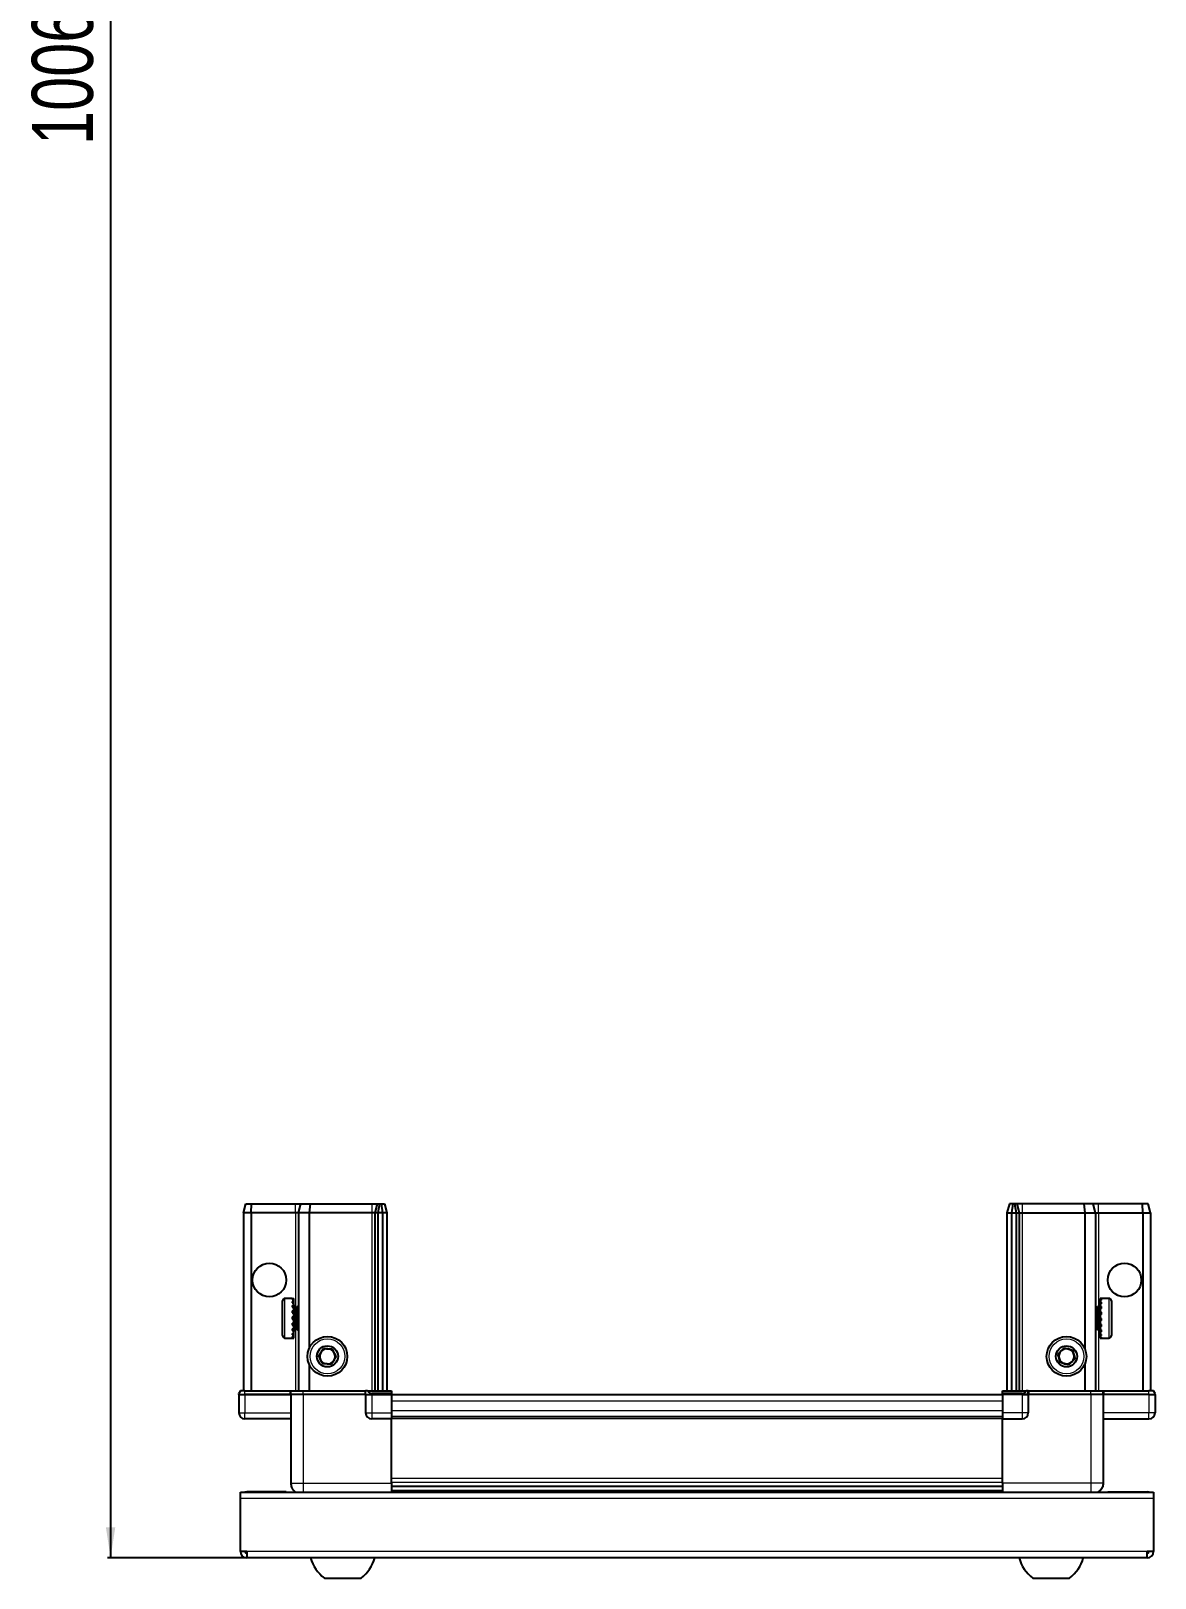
# Model space of a CAD drawing. Header units: millimetres. Extents: x 1014 to 3053, y -858 to 1230.
# Drawn here: x 1070 to 1438, y -858 to -352 of the extents above; entities that cross this region are included whole.
import ezdxf

# ---------------------------------------------------------------- set-up
doc = ezdxf.new("R2010")
doc.units = ezdxf.units.MM
doc.layers.add('FORMAT', color=7, linetype='Continuous')
doc.styles.add('SLDTEXTSTYLE0', font='TXT', dxfattribs={"width": 0.75})
doc.dimstyles.new('SLDDIMSTYLE0', dxfattribs={"dimtxt": 20, "dimasz": 10, "dimexe": 0, "dimexo": 0.0625, "dimgap": 5, "dimtad": 2, "dimdec": 1, "dimrnd": 1e-09, "dimzin": 12, "dimdsep": 46, "dimtxsty": 'SLDTEXTSTYLE0', "dimsah": 1, "dimcen": 0.09, "dimadec": 0, "dimazin": 3, "dimtfac": 1, "dimtofl": 0, "dimtmove": 0, "dimatfit": 3, "dimfxl": 0, "dimfrac": 2, "dimtolj": 1, "dimtzin": 12, "dimarcsym": 0})

# ---------------------------------------------------------------- blocks, each defined once
blk = doc.blocks.new('_D_8')
at = {"layer": 'FORMAT'}
for p, q in [((1140.25, 154.84), (1095.15, 154.84)), ((1096.15, 154.84), (1096.15, -851.86)), ((1140.75, -851.86), (1095.15, -851.86))]:
    blk.add_line(p, q, dxfattribs=at)
for points in [[(1096.15, 154.84), (1094.62, 144.84), (1097.69, 144.84)], [(1096.15, -851.86), (1097.69, -841.86), (1094.62, -841.86)]]:
    blk.add_solid(points, dxfattribs=at)
at = {"layer": 'FORMAT', "insert": (1070.37, -389.15), "char_height": 20, "attachment_point": 1, "rotation": 90, "style": 'SLDTEXTSTYLE0'}
blk.add_mtext('1006,7', dxfattribs=at)

msp = doc.modelspace()

# ---------------------------------------------------------------- linework, layer by layer
at = {"color": 7, "linetype": 'Continuous', "lineweight": 25}
for p, q in [((1139.66, -738.86), (1140.46, -735.86)), ((1142.16, -738.86), (1139.66, -738.86)), ((1139.66, -738.86), (1139.66, -797.16)), ((1140.46, -735.86), (1142.31, -735.86)), ((1142.16, -738.86), (1142.31, -735.86)), ((1156.66, -738.86), (1142.16, -738.86)), ((1142.16, -738.86), (1142.16, -797.16)), ((1142.31, -735.86), (1156.66, -735.86)), ((1156.66, -735.86), (1158.46, -735.86)), ((1157.66, -738.86), (1156.66, -738.86)), ((1157.66, -738.86), (1158.46, -735.86)), ((1161.16, -738.86), (1157.66, -738.86)), ((1157.66, -738.86), (1157.66, -797.16)), ((1158.46, -735.86), (1161.49, -735.86)), ((1161.49, -735.86), (1161.16, -738.86)), ((1181.66, -738.86), (1161.16, -738.86)), ((1161.16, -738.86), (1161.16, -783.36)), ((1161.49, -735.86), (1181.66, -735.86)), ((1181.66, -735.86), (1183.46, -735.86)), ((1182.66, -738.86), (1181.66, -738.86)), ((1183.46, -735.86), (1182.66, -738.86)), ((1182.66, -738.86), (1182.66, -797.16)), ((1183.66, -738.86), (1182.66, -738.86)), ((1183.46, -735.86), (1184.2, -735.86)), ((1184.2, -735.86), (1183.66, -738.86)), ((1185.16, -738.86), (1183.66, -738.86)), ((1183.66, -738.86), (1183.66, -797.16)), ((1184.2, -735.86), (1184.7, -735.86)), ((1184.7, -735.86), (1185.16, -738.86)), ((1184.7, -735.86), (1185.85, -735.86)), ((1185.16, -738.86), (1185.16, -797.16)), ((1186.66, -738.86), (1185.16, -738.86)), ((1185.85, -735.86), (1186.66, -738.86)), ((1186.66, -738.86), (1186.66, -797.16)), ((1390.46, -735.86), (1389.66, -738.86)), ((1389.66, -738.86), (1391.16, -738.86)), ((1389.66, -738.86), (1389.66, -797.16)), ((1391.61, -735.86), (1390.46, -735.86)), ((1391.61, -735.86), (1391.16, -738.86)), ((1391.16, -738.86), (1392.66, -738.86)), ((1391.16, -738.86), (1391.16, -797.16)), ((1392.11, -735.86), (1391.61, -735.86)), ((1392.11, -735.86), (1392.66, -738.86)), ((1392.85, -735.86), (1392.11, -735.86)), ((1392.66, -738.86), (1393.66, -738.86)), ((1392.66, -738.86), (1392.66, -797.16)), ((1392.85, -735.86), (1393.66, -738.86)), ((1394.66, -735.86), (1392.85, -735.86)), ((1393.66, -738.86), (1393.66, -797.16)), ((1393.66, -738.86), (1394.66, -738.86)), ((1414.82, -735.86), (1394.66, -735.86)), ((1394.66, -738.86), (1415.16, -738.86)), ((1414.82, -735.86), (1415.16, -738.86)), ((1417.85, -735.86), (1414.82, -735.86)), ((1415.16, -738.86), (1415.16, -783.36)), ((1415.16, -738.86), (1418.66, -738.86)), ((1418.66, -738.86), (1417.85, -735.86)), ((1419.66, -735.86), (1417.85, -735.86)), ((1418.66, -738.86), (1418.66, -797.16)), ((1418.66, -738.86), (1419.66, -738.86)), ((1434, -735.86), (1419.66, -735.86)), ((1419.66, -738.86), (1434.16, -738.86)), ((1434.16, -738.86), (1434, -735.86)), ((1435.85, -735.86), (1434, -735.86)), ((1434.16, -738.86), (1434.16, -797.16)), ((1434.16, -738.86), (1436.66, -738.86)), ((1436.66, -738.86), (1435.85, -735.86)), ((1436.66, -738.86), (1436.66, -797.16)), ((1152.46, -779.06), (1152.46, -767.66)), ((1155.66, -766.86), (1153.26, -766.86)), ((1155.66, -766.86), (1155.66, -766.87)), ((1155.66, -766.87), (1156.16, -766.87)), ((1155.66, -767.06), (1156.16, -767.06)), ((1155.66, -767.06), (1155.66, -767.28)), ((1155.66, -767.28), (1156.16, -767.28)), ((1155.66, -767.85), (1156.16, -767.85)), ((1155.66, -767.85), (1155.66, -768.28)), ((1155.66, -768.28), (1156.16, -768.28)), ((1155.66, -769.19), (1156.16, -769.19)), ((1155.66, -769.19), (1155.66, -769.78)), ((1155.66, -769.78), (1156.16, -769.78)), ((1156.16, -767.06), (1156.16, -766.87)), ((1156.16, -767.28), (1156.16, -767.06)), ((1156.16, -767.85), (1156.16, -767.28)), ((1156.16, -768.28), (1156.16, -767.85)), ((1156.16, -769.19), (1156.16, -768.28)), ((1156.26, -768.96), (1156.16, -768.96)), ((1156.16, -769.78), (1156.16, -769.19)), ((1156.16, -770.93), (1156.16, -769.78)), ((1156.26, -777.76), (1156.26, -768.96)), ((1157.14, -770.05), (1156.66, -769.36)), ((1156.66, -777.36), (1156.66, -769.36)), ((1157.62, -769.36), (1157.14, -770.05)), ((1157.14, -776.67), (1157.14, -770.05)), ((1157.66, -769.36), (1157.62, -769.36)), ((1157.62, -777.36), (1157.62, -769.36)), ((1418.69, -769.36), (1418.66, -769.36)), ((1419.17, -770.05), (1418.69, -769.36)), ((1418.69, -769.36), (1418.69, -777.36)), ((1419.66, -769.36), (1419.17, -770.05)), ((1419.17, -770.05), (1419.17, -776.67)), ((1419.66, -769.36), (1419.66, -777.36)), ((1420.16, -768.96), (1420.06, -768.96)), ((1420.06, -768.96), (1420.06, -777.76)), ((1423.06, -766.86), (1420.16, -766.86)), ((1420.66, -766.86), (1420.16, -766.86)), ((1420.16, -766.86), (1420.16, -766.91)), ((1420.16, -766.91), (1420.16, -767.2)), ((1420.66, -766.91), (1420.16, -766.91)), ((1420.66, -767.2), (1420.16, -767.2)), ((1420.16, -767.2), (1420.16, -767.47)), ((1420.66, -767.47), (1420.16, -767.47)), ((1420.16, -767.47), (1420.16, -768.13)), ((1420.66, -768.13), (1420.16, -768.13)), ((1420.16, -768.13), (1420.16, -768.61)), ((1420.16, -768.61), (1420.16, -769.58)), ((1420.66, -768.61), (1420.16, -768.61)), ((1420.66, -769.58), (1420.16, -769.58)), ((1420.16, -769.58), (1420.16, -770.21)), ((1420.66, -766.91), (1420.66, -766.86)), ((1420.66, -767.47), (1420.66, -767.2)), ((1420.66, -768.61), (1420.66, -768.13)), ((1420.66, -770.21), (1420.66, -769.58)), ((1423.86, -767.66), (1423.86, -779.06)), ((1155.66, -770.93), (1156.16, -770.93)), ((1155.66, -770.93), (1155.66, -771.63)), ((1155.66, -771.63), (1156.16, -771.63)), ((1155.66, -772.91), (1156.16, -772.91)), ((1155.66, -772.91), (1155.66, -773.65)), ((1155.66, -773.06), (1156.16, -773.06)), ((1155.66, -773.56), (1156.16, -773.56)), ((1155.66, -773.65), (1156.16, -773.65)), ((1155.66, -774.94), (1156.16, -774.94)), ((1155.66, -774.94), (1155.66, -775.64)), ((1156.16, -771.63), (1156.16, -770.93)), ((1156.16, -772.91), (1156.16, -771.63)), ((1156.16, -773.06), (1156.16, -772.91)), ((1156.16, -773.65), (1156.16, -773.56)), ((1156.16, -774.94), (1156.16, -773.65)), ((1156.16, -775.64), (1156.16, -774.94)), ((1420.16, -770.21), (1420.16, -771.4)), ((1420.66, -770.21), (1420.16, -770.21)), ((1420.66, -771.4), (1420.16, -771.4)), ((1420.16, -771.4), (1420.16, -772.04)), ((1420.66, -772.04), (1420.16, -772.04)), ((1420.16, -772.12), (1420.16, -773.41)), ((1420.66, -772.12), (1420.16, -772.12)), ((1420.66, -773.41), (1420.16, -773.41)), ((1420.66, -773.9), (1420.16, -773.9)), ((1420.16, -773.9), (1420.16, -774.15)), ((1420.16, -774.15), (1420.16, -775.42)), ((1420.66, -774.15), (1420.16, -774.15)), ((1420.66, -772.12), (1420.66, -771.4)), ((1420.66, -774.15), (1420.66, -773.41)), ((1153.26, -779.86), (1155.66, -779.86)), ((1155.66, -775.64), (1156.16, -775.64)), ((1155.66, -776.81), (1156.16, -776.81)), ((1155.66, -776.81), (1155.66, -777.41)), ((1155.66, -777.41), (1156.16, -777.41)), ((1155.66, -778.34), (1156.16, -778.34)), ((1155.66, -778.34), (1155.66, -778.79)), ((1155.66, -778.79), (1156.16, -778.79)), ((1155.66, -779.39), (1156.16, -779.39)), ((1155.66, -779.39), (1155.66, -779.63)), ((1155.66, -779.63), (1156.16, -779.63)), ((1155.66, -779.85), (1156.16, -779.85)), ((1155.66, -779.85), (1155.66, -779.86)), ((1155.66, -779.86), (1156.16, -779.86)), ((1156.16, -776.81), (1156.16, -775.64)), ((1156.16, -777.41), (1156.16, -776.81)), ((1156.16, -778.34), (1156.16, -777.41)), ((1156.16, -777.76), (1156.26, -777.76)), ((1156.16, -778.79), (1156.16, -778.34)), ((1156.16, -779.39), (1156.16, -778.79)), ((1156.16, -779.63), (1156.16, -779.39)), ((1156.16, -779.85), (1156.16, -779.63)), ((1156.16, -779.86), (1156.16, -779.85)), ((1156.66, -777.36), (1157.14, -776.67)), ((1157.14, -776.67), (1157.62, -777.36)), ((1157.62, -777.36), (1157.66, -777.36)), ((1418.66, -777.36), (1418.69, -777.36)), ((1418.69, -777.36), (1419.17, -776.67)), ((1419.17, -776.67), (1419.66, -777.36)), ((1420.06, -777.76), (1420.16, -777.76)), ((1420.66, -775.42), (1420.16, -775.42)), ((1420.16, -775.42), (1420.16, -776.11)), ((1420.16, -776.11), (1420.16, -777.22)), ((1420.66, -776.11), (1420.16, -776.11)), ((1420.66, -777.22), (1420.16, -777.22)), ((1420.16, -777.22), (1420.16, -777.79)), ((1420.16, -777.79), (1420.16, -778.65)), ((1420.66, -777.79), (1420.16, -777.79)), ((1420.66, -778.65), (1420.16, -778.65)), ((1420.16, -778.65), (1420.16, -779.05)), ((1420.16, -779.05), (1420.16, -779.56)), ((1420.66, -779.05), (1420.16, -779.05)), ((1420.66, -779.56), (1420.16, -779.56)), ((1420.16, -779.56), (1420.16, -779.74)), ((1420.16, -779.74), (1420.16, -779.86)), ((1420.66, -779.74), (1420.16, -779.74)), ((1420.16, -779.86), (1423.06, -779.86)), ((1420.66, -776.11), (1420.66, -775.42)), ((1420.66, -777.79), (1420.66, -777.22)), ((1420.66, -779.05), (1420.66, -778.65)), ((1420.66, -779.74), (1420.66, -779.56)), ((1161.16, -788.36), (1161.16, -797.16)), ((1415.16, -788.36), (1415.16, -797.16)), ((1138.65, -797.16), (1138.15, -798.03)), ((1138.15, -798.36), (1138.15, -798.03)), ((1138.15, -798.36), (1140.15, -798.36)), ((1138.16, -798.36), (1138.16, -804.36)), ((1140.15, -797.16), (1138.65, -797.16)), ((1140.15, -797.16), (1154.96, -797.16)), ((1154.96, -798.36), (1140.15, -798.36)), ((1140.16, -798.36), (1154.96, -798.36)), ((1154.96, -797.16), (1155.16, -797.16)), ((1155.16, -798.36), (1154.96, -798.36)), ((1155.16, -798.36), (1155.16, -797.16)), ((1155.16, -797.16), (1159.16, -797.16)), ((1159.16, -798.36), (1155.16, -798.36)), ((1155.16, -798.36), (1155.16, -827.36)), ((1159.16, -797.16), (1179.46, -797.16)), ((1179.46, -798.36), (1159.16, -798.36)), ((1179.46, -797.16), (1179.66, -797.16)), ((1179.66, -798.36), (1179.46, -798.36)), ((1179.66, -798.36), (1179.66, -797.16)), ((1180.33, -797.16), (1179.66, -797.16)), ((1179.66, -798.36), (1181.66, -798.36)), ((1179.66, -798.36), (1179.66, -804.36)), ((1180.33, -797.16), (1188.16, -797.16)), ((1188.15, -798.03), (1181.66, -798.03)), ((1188.15, -798.36), (1181.66, -798.36)), ((1181.66, -798.36), (1188.16, -798.36)), ((1188.16, -798.03), (1188.15, -798.03)), ((1188.16, -798.36), (1188.15, -798.36)), ((1188.16, -797.16), (1188.16, -798.03)), ((1188.16, -798.36), (1188.16, -798.03)), ((1188.16, -798.36), (1188.16, -804.36)), ((1388.16, -798.51), (1188.16, -798.51)), ((1388.16, -798.03), (1388.16, -797.16)), ((1388.16, -797.16), (1395.98, -797.16)), ((1394.66, -798.03), (1388.16, -798.03)), ((1388.16, -798.36), (1388.16, -798.03)), ((1394.66, -798.36), (1388.16, -798.36)), ((1388.16, -798.36), (1388.16, -804.36)), ((1394.66, -798.36), (1396.66, -798.36)), ((1396.66, -798.36), (1394.66, -798.36)), ((1396.66, -797.16), (1395.98, -797.16)), ((1396.66, -798.36), (1396.66, -797.16)), ((1396.66, -797.16), (1396.86, -797.16)), ((1396.86, -798.36), (1396.66, -798.36)), ((1396.66, -798.36), (1396.66, -804.36)), ((1396.86, -797.16), (1417.16, -797.16)), ((1417.16, -798.36), (1396.86, -798.36)), ((1417.16, -797.16), (1421.16, -797.16)), ((1421.16, -798.36), (1417.16, -798.36)), ((1421.16, -798.36), (1421.16, -797.16)), ((1421.16, -797.16), (1421.36, -797.16)), ((1421.36, -798.36), (1421.16, -798.36)), ((1421.16, -798.36), (1421.16, -827.36)), ((1421.36, -797.16), (1436.16, -797.16)), ((1436.16, -798.36), (1421.36, -798.36)), ((1437.66, -797.16), (1436.16, -797.16)), ((1436.16, -798.36), (1438.16, -798.36)), ((1438.16, -798.03), (1437.66, -797.16)), ((1438.16, -798.03), (1437.66, -797.16)), ((1438.16, -798.36), (1438.16, -798.03)), ((1438.16, -798.36), (1438.16, -798.03)), ((1438.16, -798.36), (1438.16, -798.36)), ((1438.16, -798.36), (1438.16, -804.36)), ((1188.16, -804.36), (1188.16, -806.36)), ((1388.16, -804.36), (1388.16, -806.36)), ((1155.16, -806.36), (1140.16, -806.36)), ((1188.16, -806.36), (1181.66, -806.36)), ((1388.16, -805.71), (1188.16, -805.71)), ((1188.16, -827.36), (1188.16, -806.36)), ((1388.16, -806.36), (1394.66, -806.36)), ((1388.16, -827.36), (1388.16, -806.36)), ((1421.16, -806.36), (1436.16, -806.36)), ((1138.66, -832.46), (1138.66, -830.36)), ((1138.66, -830.36), (1437.66, -830.36)), ((1153.66, -830.26), (1140.76, -830.26)), ((1153.66, -830.26), (1153.66, -830.36)), ((1188.16, -828.39), (1388.16, -828.39)), ((1188.16, -828.42), (1388.16, -828.42)), ((1212.03, -830.21), (1188.16, -830.21)), ((1206.66, -830.36), (1206.66, -830.21)), ((1206.69, -830.36), (1206.69, -830.21)), ((1206.96, -830.36), (1206.96, -830.21)), ((1207.23, -830.36), (1207.23, -830.21)), ((1207.88, -830.36), (1207.88, -830.21)), ((1208.34, -830.36), (1208.34, -830.21)), ((1209.31, -830.36), (1209.31, -830.21)), ((1209.93, -830.36), (1209.93, -830.21)), ((1211.11, -830.36), (1211.11, -830.21)), ((1211.77, -830.36), (1211.77, -830.21)), ((1211.83, -830.36), (1211.83, -830.21)), ((1213.12, -830.21), (1212.03, -830.21)), ((1213.85, -830.21), (1213.12, -830.21)), ((1213.12, -830.36), (1213.12, -830.21)), ((1213.12, -830.21), (1213.12, -830.21)), ((1213.13, -830.36), (1213.13, -830.21)), ((1213.63, -830.36), (1213.63, -830.21)), ((1213.86, -830.21), (1213.85, -830.21)), ((1213.86, -830.36), (1213.86, -830.21)), ((1214.28, -830.21), (1213.86, -830.21)), ((1362.03, -830.21), (1214.28, -830.21)), ((1215.13, -830.36), (1215.13, -830.21)), ((1215.82, -830.36), (1215.82, -830.21)), ((1216.95, -830.36), (1216.95, -830.21)), ((1217.52, -830.36), (1217.52, -830.21)), ((1218.39, -830.36), (1218.39, -830.21)), ((1218.8, -830.36), (1218.8, -830.21)), ((1219.33, -830.36), (1219.33, -830.21)), ((1219.52, -830.36), (1219.52, -830.21)), ((1219.65, -830.36), (1219.65, -830.21)), ((1356.66, -830.36), (1356.66, -830.21)), ((1356.83, -830.36), (1356.83, -830.21)), ((1357.04, -830.36), (1357.04, -830.21)), ((1357.6, -830.36), (1357.6, -830.21)), ((1358.02, -830.36), (1358.02, -830.21)), ((1358.91, -830.36), (1358.91, -830.21)), ((1359.5, -830.36), (1359.5, -830.21)), ((1360.64, -830.36), (1360.64, -830.21)), ((1361.34, -830.36), (1361.34, -830.21)), ((1362.62, -830.21), (1362.03, -830.21)), ((1362.62, -830.36), (1362.62, -830.21)), ((1362.63, -830.21), (1362.62, -830.21)), ((1363.35, -830.21), (1362.63, -830.21)), ((1362.79, -830.36), (1362.79, -830.21)), ((1363.29, -830.36), (1363.29, -830.21)), ((1363.36, -830.21), (1363.35, -830.21)), ((1363.36, -830.36), (1363.36, -830.21)), ((1364.38, -830.21), (1363.36, -830.21)), ((1388.16, -830.21), (1364.28, -830.21)), ((1364.65, -830.36), (1364.65, -830.21)), ((1365.36, -830.36), (1365.36, -830.21)), ((1366.53, -830.36), (1366.53, -830.21)), ((1367.14, -830.36), (1367.14, -830.21)), ((1368.08, -830.36), (1368.08, -830.21)), ((1368.53, -830.36), (1368.53, -830.21)), ((1369.15, -830.36), (1369.15, -830.21)), ((1369.4, -830.36), (1369.4, -830.21)), ((1369.63, -830.36), (1369.63, -830.21)), ((1369.65, -830.36), (1369.65, -830.21)), ((1422.66, -830.26), (1422.66, -830.36)), ((1422.66, -830.26), (1435.56, -830.26)), ((1437.66, -830.36), (1437.66, -832.46)), ((1138.66, -849.76), (1138.66, -832.46)), ((1437.66, -832.46), (1437.66, -849.76)), ((1140.76, -849.76), (1138.66, -849.76)), ((1140.76, -849.76), (1140.76, -851.86)), ((1437.66, -849.76), (1435.56, -849.76)), ((1435.56, -851.86), (1435.56, -849.76)), ((1435.56, -851.86), (1140.76, -851.86)), ((1166.16, -858.46), (1178.16, -858.46)), ((1398.16, -858.46), (1410.16, -858.46))]:
    msp.add_line(p, q, dxfattribs=at)
at = {"color": 8, "linetype": 'Continuous', "lineweight": 18}
for p, q in [((1156.66, -738.86), (1156.66, -735.86)), ((1156.66, -738.86), (1156.66, -769.36)), ((1181.66, -735.86), (1181.66, -738.86)), ((1181.66, -738.86), (1181.66, -797.16)), ((1394.66, -735.86), (1394.66, -738.86)), ((1394.66, -738.86), (1394.66, -797.16)), ((1419.66, -738.86), (1419.66, -735.86)), ((1419.66, -738.86), (1419.66, -769.36)), ((1153.26, -779.86), (1153.26, -766.86)), ((1423.06, -766.86), (1423.06, -779.86)), ((1156.66, -777.36), (1156.66, -797.16)), ((1419.66, -777.36), (1419.66, -797.16)), ((1140.15, -798.36), (1140.15, -797.16)), ((1140.16, -798.36), (1140.16, -804.36)), ((1154.96, -798.36), (1154.96, -797.16)), ((1159.16, -798.36), (1159.16, -797.16)), ((1159.16, -798.36), (1159.16, -827.36)), ((1179.46, -798.36), (1179.46, -797.16)), ((1181.66, -798.36), (1181.66, -798.03)), ((1181.66, -798.36), (1181.66, -804.36)), ((1188.15, -798.36), (1188.15, -798.03)), ((1394.66, -798.36), (1394.66, -798.03)), ((1394.66, -798.36), (1394.66, -804.36)), ((1396.86, -797.16), (1396.86, -798.36)), ((1417.16, -798.36), (1417.16, -797.16)), ((1417.16, -798.36), (1417.16, -827.36)), ((1421.36, -797.16), (1421.36, -798.36)), ((1436.16, -798.36), (1436.16, -797.16)), ((1436.16, -798.36), (1436.16, -804.36)), ((1138.16, -804.36), (1140.16, -804.36)), ((1140.16, -804.36), (1155.16, -804.36)), ((1140.16, -806.36), (1140.16, -804.36)), ((1179.66, -804.36), (1181.66, -804.36)), ((1181.66, -804.36), (1188.16, -804.36)), ((1181.66, -804.36), (1181.66, -806.36)), ((1388.16, -800.51), (1188.16, -800.51)), ((1388.16, -803.71), (1188.16, -803.71)), ((1394.66, -804.36), (1388.16, -804.36)), ((1396.66, -804.36), (1394.66, -804.36)), ((1394.66, -804.36), (1394.66, -806.36)), ((1436.16, -804.36), (1421.16, -804.36)), ((1436.16, -806.36), (1436.16, -804.36)), ((1438.16, -804.36), (1436.16, -804.36)), ((1388.16, -806.36), (1188.16, -806.36)), ((1188.16, -825.77), (1388.16, -825.77)), ((1140.76, -830.36), (1140.76, -830.26)), ((1159.16, -827.36), (1188.16, -827.36)), ((1388.16, -827.18), (1188.16, -827.18)), ((1188.16, -829.63), (1388.16, -829.63)), ((1417.16, -827.36), (1388.16, -827.36)), ((1435.56, -830.36), (1435.56, -830.26)), ((1437.66, -832.46), (1138.66, -832.46)), ((1435.56, -849.76), (1140.76, -849.76))]:
    msp.add_line(p, q, dxfattribs=at)
at = {"color": 7, "linetype": 'Continuous', "lineweight": 25, "flags": 128}
for points in [[(1140.76, -830.26), (1140.35, -830.3), (1140.11, -830.36)], [(1436.2, -830.36), (1435.96, -830.3), (1435.56, -830.26)]]:
    msp.add_lwpolyline(points, dxfattribs=at)
at = {"color": 7, "linetype": 'Continuous', "lineweight": 25}
for centre, radius in [((1148.16, -760.86), 5.5), ((1428.16, -760.86), 5.5), ((1167.16, -785.86), 6.5), ((1409.16, -785.86), 6.5), ((1167.16, -785.86), 3.46), ((1409.16, -785.86), 3.46)]:
    msp.add_circle(centre, radius, dxfattribs=at)
at = {"color": 8, "linetype": 'Continuous', "lineweight": 18}
for centre in [(1167.16, -785.86), (1409.16, -785.86)]:
    msp.add_circle(centre, 5.7, dxfattribs=at)
at = {"color": 7, "linetype": 'Continuous', "lineweight": 25}
for centre, radius, start, end in [((1153.26, -767.66), 0.8, 90, 180), ((1156.66, -768.96), 0.4, 180, 270), ((1419.66, -768.96), 0.4, 270, 0), ((1423.06, -767.66), 0.8, 360, 90), ((1153.26, -779.06), 0.8, 180, 270), ((1156.66, -777.76), 0.4, 90, 180), ((1419.66, -777.76), 0.4, 360, 90), ((1423.06, -779.06), 0.8, 270, 0), ((1167.16, -785.86), 2.5, 147.376, 207.376), ((1167.16, -785.86), 2.5, 87.376, 147.376), ((1167.16, -785.86), 2.5, 27.376, 87.376), ((1167.16, -785.86), 2.5, 327.376, 27.376), ((1409.16, -785.86), 2.5, 134.6767, 194.6767), ((1409.16, -785.86), 2.5, 74.6767, 134.6767), ((1409.16, -785.86), 2.5, 14.6767, 74.6767), ((1409.16, -785.86), 2.5, 314.6767, 14.6767), ((1167.16, -785.86), 2.5, 207.376, 267.376), ((1167.16, -785.86), 2.5, 267.376, 327.376), ((1409.16, -785.86), 2.5, 194.6767, 254.6767), ((1409.16, -785.86), 2.5, 254.6767, 314.6767), ((1140.16, -804.36), 2, 180, 270), ((1181.66, -804.36), 2, 180, 270), ((1394.66, -804.36), 2, 270, 0), ((1436.16, -804.36), 2, 270, 0), ((1140.76, -849.76), 2.1, 180, 270), ((1140.76, -849.76), 0.6, 180, 270), ((1435.56, -849.76), 2.1, 270, 0), ((1435.56, -849.76), 0.6, 270, 0), ((1173.18, -848.84), 11.91, 194.7004, 233.8734), ((1171.13, -848.84), 11.91, 306.1266, 345.2996), ((1405.18, -848.84), 11.91, 194.7004, 233.8734), ((1403.13, -848.84), 11.91, 306.1266, 345.2996)]:
    msp.add_arc(centre, radius, start, end, dxfattribs=at)
for centre, start_param, end_param in [((1181.66, -794.57), 2.418858, 3.141593), ((1394.66, -794.57), 3.141593, 3.864327)]:
    msp.add_ellipse(centre, major_axis=(0, 3.46), ratio=0.57735, start_param=start_param, end_param=end_param, dxfattribs=at)
for points, knots in [([(1164.27, -785.73), (1164.55, -785.3), (1165.07, -784.49), (1165.59, -783.68), (1165.83, -783.3)], [0, 0, 0, 0, 0.534686, 1, 1, 1, 1]), ([(1165.83, -783.3), (1166.34, -783.32), (1167.31, -783.37), (1168.27, -783.41), (1168.71, -783.43)], [0, 0, 0, 0, 0.534686, 1, 1, 1, 1]), ([(1168.71, -783.43), (1168.87, -783.74), (1169.25, -784.47), (1169.71, -785.35), (1169.98, -785.89), (1170.04, -786)], [0, 0, 0, 0, 0.362901, 0.866875, 1, 1, 1, 1]), ([(1406.37, -785.1), (1406.74, -784.74), (1407.42, -784.06), (1408.11, -783.39), (1408.42, -783.07)], [0, 0, 0, 0, 0.534686, 1, 1, 1, 1]), ([(1407.1, -787.89), (1407.01, -787.56), (1406.81, -786.76), (1406.55, -785.8), (1406.4, -785.22), (1406.37, -785.1)], [0, 0, 0, 0, 0.362901, 0.866875, 1, 1, 1, 1]), ([(1408.42, -783.07), (1408.92, -783.21), (1409.85, -783.46), (1410.78, -783.72), (1411.21, -783.83)], [0, 0, 0, 0, 0.534686, 1, 1, 1, 1]), ([(1411.21, -783.83), (1411.24, -783.96), (1411.39, -784.53), (1411.64, -785.5), (1411.85, -786.29), (1411.94, -786.63)], [0, 0, 0, 0, 0.133125, 0.637099, 1, 1, 1, 1]), ([(1165.6, -788.3), (1165.54, -788.18), (1165.27, -787.65), (1164.81, -786.77), (1164.43, -786.04), (1164.27, -785.73)], [0, 0, 0, 0, 0.133125, 0.637099, 1, 1, 1, 1]), ([(1168.48, -788.43), (1167.97, -788.4), (1167, -788.36), (1166.04, -788.32), (1165.6, -788.3)], [0, 0, 0, 0, 0.534686, 1, 1, 1, 1]), ([(1170.04, -786), (1169.76, -786.43), (1169.24, -787.24), (1168.72, -788.05), (1168.48, -788.43)], [0, 0, 0, 0, 0.534686, 1, 1, 1, 1]), ([(1409.89, -788.66), (1409.39, -788.52), (1408.46, -788.27), (1407.53, -788.01), (1407.1, -787.89)], [0, 0, 0, 0, 0.534686, 1, 1, 1, 1]), ([(1411.94, -786.63), (1411.57, -786.99), (1410.89, -787.67), (1410.2, -788.34), (1409.89, -788.66)], [0, 0, 0, 0, 0.534686, 1, 1, 1, 1]), ([(1155.16, -827.36), (1155.2, -827.8), (1155.27, -828.48), (1155.71, -829.3), (1156.17, -829.85), (1156.57, -830.21), (1156.83, -830.34), (1156.88, -830.36)], [0, 0, 0, 0, 0.363018, 0.558438, 0.758004, 0.95757, 1, 1, 1, 1]), ([(1188.16, -827.36), (1188.16, -827.76), (1188.16, -828.55), (1188.16, -829.57), (1188.16, -830.2), (1188.16, -830.35), (1188.16, -830.36)], [0, 0, 0, 0, 0.32552, 0.65104, 0.97656, 1, 1, 1, 1]), ([(1388.16, -827.36), (1388.16, -827.76), (1388.16, -828.55), (1388.16, -829.57), (1388.16, -830.2), (1388.16, -830.35), (1388.16, -830.36)], [0, 0, 0, 0, 0.32552, 0.65104, 0.97656, 1, 1, 1, 1]), ([(1421.16, -827.36), (1421.11, -827.8), (1421.04, -828.48), (1420.6, -829.3), (1420.14, -829.85), (1419.74, -830.21), (1419.48, -830.34), (1419.43, -830.36)], [0, 0, 0, 0, 0.3630185, 0.5584377, 0.7580039, 0.9575702, 1, 1, 1, 1])]:
    msp.add_open_spline(points, degree=3, knots=knots, dxfattribs=at)
at = {"color": 8, "linetype": 'Continuous', "lineweight": 18}
for points in [[(1155.16, -827.36), (1155.22, -827.36), (1155.34, -827.36), (1156.26, -827.36), (1157.58, -827.36), (1158.63, -827.36), (1159.16, -827.36)], [(1421.16, -827.36), (1421.09, -827.36), (1420.97, -827.36), (1420.05, -827.36), (1418.73, -827.36), (1417.68, -827.36), (1417.16, -827.36)]]:
    msp.add_open_spline(points, degree=3, dxfattribs=at)
for points in [[(1159.16, -827.36), (1159.16, -827.8), (1159.16, -828.48), (1159.16, -829.3), (1159.16, -829.85), (1159.16, -830.21), (1159.16, -830.34), (1159.16, -830.36)], [(1417.16, -827.36), (1417.16, -827.8), (1417.16, -828.48), (1417.16, -829.3), (1417.16, -829.85), (1417.16, -830.21), (1417.16, -830.34), (1417.16, -830.36)]]:
    msp.add_open_spline(points, degree=3, knots=[0, 0, 0, 0, 0.363018, 0.558438, 0.758004, 0.95757, 1, 1, 1, 1], dxfattribs=at)

# ---------------------------------------------------------------- dimensions: what is measured, and where the dimension line sits
at = {"layer": 'FORMAT'}
dim = msp.add_linear_dim(base=(1096.15, -851.86), p1=(1140.26, 154.84), p2=(1140.76, -851.86), angle=90, dimstyle='SLDDIMSTYLE0', dxfattribs=at)
dim.commit()
dim.dimension.update_dxf_attribs({"geometry": '_D_8', "text_midpoint": (1096.15, -348.51), "dimtype": 160})

doc.saveas('drawing.dxf')
